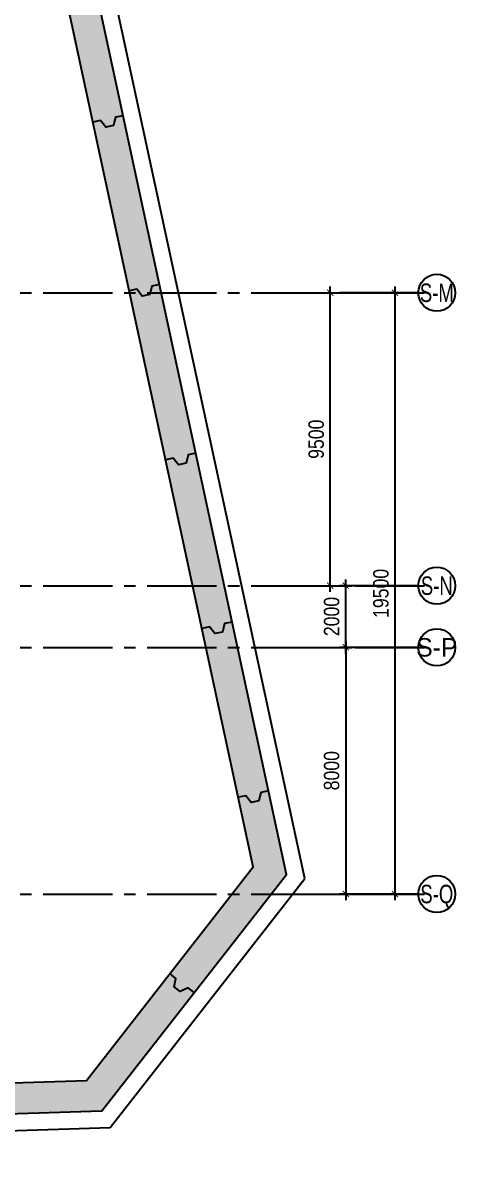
# Model space of a CAD drawing. Header units: millimetres. Extents: x -1534340 to 1713810, y -1348191 to 1114081.
# Drawn here: x 977295 to 991357, y -509501 to -472359 of the extents above; entities that cross this region are included whole.
import ezdxf
from ezdxf.enums import TextEntityAlignment as Align
from ezdxf.xclip import XClip

# ---------------------------------------------------------------- set-up
doc = ezdxf.new("R2010")
doc.units = ezdxf.units.MM
doc.header["$LTSCALE"] = 100
doc.header["$XCLIPFRAME"] = 0
doc.header["$PDMODE"] = 32
doc.header["$PDSIZE"] = 2.5
doc.linetypes.add('CENTER2', pattern=[1.125, 0.75, -0.125, 0.125, -0.125])
doc.linetypes.add('Xref_ST_MBDV Cot vach 30.7.2022$0$DASHDOT', pattern=[1, 0.5, -0.25, 0, -0.25])
for name, color, linetype in [('ccu12-Truc', 13, 'CENTER2'), ('KT-Dim', 8, 'Continuous'), ('Xref_ST_MBDV Cot vach 30.7.2022$0$Xref_ST_MBDV Cot vach 30.7.2022|Xref_ST_MBDV Cot vach 30.7.2022|Xref_ST_MBDV Cot vach 30.7.2022|Xref_ST_MBDV Cot vach 30.7.2022|A-CORE-OTLN', 2, 'Continuous'), ('Xref_ST_MBDV Cot vach 30.7.2022$0$Xref_ST_MBDV Cot vach 30.7.2022|Xref_ST_MBDV Cot vach 30.7.2022|Xref_ST_MBDV Cot vach 30.7.2022|Xref_ST_MBDV Cot vach 30.7.2022|A-WALL-PATT', 251, 'Continuous'), ('Xref_ST_MBDV Cot vach 30.7.2022$0$Xref_ST_MBDV Cot vach 30.7.2022|Xref_ST_MBDV Cot vach 30.7.2022|Xref_ST_MBDV Cot vach 30.7.2022|Xref_ST_MBDV Cot vach 30.7.2022|ccu12-Thay', 7, 'Continuous'), ('Xref_ST_MBDV Cot vach 30.7.2022$0$Xref_ST_MBDV Cot vach 30.7.2022|Xref_ST_MBDV Cot vach 30.7.2022|Xref_ST_MBDV Cot vach 30.7.2022|Xref_ST_MBDV Cot vach 30.7.2022|Site_plot line', 1, 'Xref_ST_MBDV Cot vach 30.7.2022$0$DASHDOT'), ('Xref_ST_MBDV Cot vach 30.7.2022|Xref_ST_MBDV Cot vach 30.7.2022|Xref_ST_MBDV Cot vach 30.7.2022|Xref_ST_MBDV Cot vach 30.7.2022|A-GRID-SYM', 50, 'Continuous')]:
    doc.layers.add(name, color=color, linetype=linetype)
doc.styles.add('Arial Narrow', font='ARIALN.TTF')
doc.styles.add('HBA-Text', font='GOTHIC.TTF')
doc.dimstyles.new('ccu12-200', dxfattribs={"dimscale": 200, "dimtxt": 2.5, "dimasz": 1, "dimexe": 1, "dimexo": 2, "dimgap": 1, "dimtad": 1, "dimdec": 0, "dimrnd": 5, "dimdsep": 46, "dimtxsty": 'Arial Narrow', "dimblk": 'ARCHTICK', "dimcen": -1, "dimdle": 1, "dimclrd": 256, "dimclre": 256, "dimclrt": 3, "dimadec": 0, "dimazin": 2, "dimtfac": 0.1, "dimtdec": 0, "dimtmove": 0, "dimatfit": 1, "dimldrblk": 'ARCHTICK', "dimfxl": 1, "dimtvp": 0.8333333333333334, "dimtolj": 1, "dimtzin": 12, "dimarcsym": 0})

# ---------------------------------------------------------------- blocks, each defined once
blk = doc.blocks.new('Xref_ST_MBDV Cot vach 30.7.2022$0$Tuong Vay01-flat-1')
at = {"layer": 'Xref_ST_MBDV Cot vach 30.7.2022$0$Xref_ST_MBDV Cot vach 30.7.2022|Xref_ST_MBDV Cot vach 30.7.2022|Xref_ST_MBDV Cot vach 30.7.2022|Xref_ST_MBDV Cot vach 30.7.2022|A-WALL-PATT'}
h = blk.add_hatch(dxfattribs=at)
h.set_pattern_fill('ACET-2D-VATLIEU04', color=256, scale=50, pattern_type=2)
h.set_pattern_definition([(49.99999999999999, (-11139561.83942936, -1407213.44759845), (-225.902473859489, 189.5546824974008), [37.49999998626113, -412.4999998488724]), (355, (-11139561.83942936, -1407213.44759845), (32.12721218541265, 367.2157156157773), [29.99999999490911, -329.9999999440002]), (100.4514, (-11139531.95358936, -1407216.06226845), (-341.2315265778452, -62.9441868767608), [31.87009499667636, -350.57105596344]), (46.18420000000001, (-11139561.83942936, -1407113.44759845), (-319.1804974675179, 306.2520974436775), [56.24999996954708, -618.749999665018]), (96.6356, (-11139517.37105686, -1407120.34425195), (-516.9959221575409, -60.14402179722674), [47.80514400473094, -525.8565000520404]), (351.1842, (-11139561.83942936, -1407113.44759845), (84.74077420309186, 546.3954293043353), [45.00000000792112, -495.0000000871323]), (21, (-11139511.83942936, -1407138.44759845), (-105.6808218676597, 275.3079533968121), [37.49999999934682, -412.499999992815]), (326.0000000000001, (-11139511.83942936, -1407138.44759845), (206.1288045682013, 305.5985201385338), [30.00000001746614, -330.0000001921275]), (71.4514, (-11139486.96831286, -1407155.22340145), (-328.9637652803212, 110.3801005582791), [31.87009499870726, -350.5710559857798]), (37.50000000000001, (-11139561.83942936, -1407213.44759845), (-78.13452938385308, 101.8269011885859), [0, -325.9999998517854, 0, -334.9999998476936, 0, -331.2499998493985]), (7.499999999999999, (-11139561.83942936, -1407213.44759845), (-23.27934638224542, 176.8241910238285), [0, -191.0000000278261, 0, -318.5000000464012, 0, -126.2500000183929]), (327.5, (-11139673.33942936, -1407213.44759845), (71.94441751949489, 112.9301145330537), [0, -125.0000000614986, 0, -390.0000001918756, 0, -517.5000002546042]), (317.5, (-11139723.33942936, -1407213.44759845), (158.0205495897681, 172.4491691102739), [0, -162.4999999478019, 0, -258.9999999168043, 0, -367.4999998819521]), (45, (-11139561.83942936, -1407213.44759845), (-150.2601910028607, 150.2601910026278), []), (45, (-11139561.83942936, -1407152.19759845), (-150.2601910028607, 150.2601910026278), [])])
h.paths.add_polyline_path([(-82665.42454257607, -118500.0088302612), (-81837.41861176863, -121132.0343658989), (-80902.71611081436, -123728.0834242017), (-79862.87874617614, -126283.8385967175), (-78719.63840653747, -128795.0430432414), (-77474.89874527603, -131257.5152608277), (-76130.7324262727, -133667.1548922951), (-74689.37767251953, -136019.9495540815), (-73153.2345392555, -138311.981517314), (-71524.86091735773, -140539.4342316107), (-69806.96827445179, -142698.5986796832), (-68002.4171395041, -144785.8795539467), (-66114.21234000102, -146797.8012427511), (-64145.497998368, -148731.0136179249), (-62099.55229647644, -150582.2976132843), (-59979.78201714717, -152348.5705846979), (-57789.71687134914, -154026.8914431464), (-55533.00362077914, -155614.4655520306), (-53213.40000534989, -157108.6493807235), (-50834.76848621853, -158506.954906286), (-48401.06981415115, -159807.0537564463), (-45916.35643433966, -161006.7810866404), (-43384.76573854871, -162104.1391847725), (-40810.51317570359, -163097.3007977149), (-38197.88523275405, -163984.6121738681), (-35551.23229684308, -164764.5958169776), (-32874.96141154505, -165435.9529462866), (-30173.5289383363, -165997.5656592443), (-27451.44813587703, -166448.4963081502), (-24701.85157574899, -166789.3238736566), (-4396.734290909022, -168938.2567786218), (36420.01678077132, -167648.2249503911), (41836.4863632936, -160718.6374020646), (12445.38596707024, -24367.66042796941), (8472.910947457654, -9248.974452903174), (-4718.707271176856, -5521.400683149928), (-10557.45827306993, -9946.818014640827), (-34021.18647153303, -27848.24941525888), (-39776.65152562223, -32008.57135346811), (-41248.85870469548, -35293.77142358455), (-45787.31564925052, -38574.38242801698), (-49368.4870454669, -38942.00303377653), (-57644.18705056235, -44924.06981060421), (-59844.65461433306, -46601.45355761005), (-61968.93197572604, -48362.30333496258), (-64019.60134904832, -50208.3517090485), (-65993.2459566202, -52136.53199238679), (-67886.59205765836, -54143.61763671576), (-69696.47008413821, -56226.27801198442), (-71419.8706161473, -58381.05012253253), (-73053.93764149398, -60604.33085121214), (-74595.93274202198, -62892.42844269238), (-76043.29574720934, -65241.53179885377), (-77393.615911806, -67647.72832025355), (-78644.64476583898, -70107.01135663176), (-79794.29917307012, -72615.28586126259), (-80840.66479975358, -75168.37520986283), (-81781.99930225872, -77762.02815519366), (-82616.73522835784, -80391.9259061541), (-83343.48262714595, -83053.68931881292), (-83961.03136360087, -85742.88618860021), (-84468.3531336058, -88455.03863057657), (-84864.60300002433, -91185.62932156771), (-85149.1148865223, -93930.11565387133), (-85321.41487544402, -96683.60341540864), (-85381.30445068702, -99529.50948559865), (-85328.50406530127, -102200.8374458619), (-85163.21024433896, -104955.3926120612), (-84885.69993967563, -107700.5945179402), (-84496.42936686985, -110432.1923394061), (-83996.04728951491, -113145.6335586284), (-83385.3738030456, -115836.3975027683)], flags=16)
h.paths.add_polyline_path([(-83625.45879450254, -118780.6341908188), (-82785.20518665202, -121451.592054751), (-81836.67593448795, -124086.0436255364), (-80781.45706173405, -126679.6041032514), (-79621.30565389246, -129227.9548506811), (-78358.15352366865, -131726.8525110248), (-76994.10399421491, -134172.1360737709), (-75531.42839684151, -136559.7338032422), (-73972.56228888594, -138885.6700187323), (-72320.10139823705, -141146.0717144171), (-70576.79730102606, -143337.1750085717), (-68745.55283991061, -145455.3314108832), (-66829.41729043424, -147497.0138977058), (-64831.58128353581, -149458.8227850739), (-62755.37149274349, -151337.4913895966), (-60604.24509477988, -153129.8914679771), (-58381.7840128839, -154833.0384259534), (-56091.68895242736, -156444.0962880657), (-53737.77323871478, -157960.3824199464), (-51323.95646727085, -159379.3719952791), (-48854.25797718205, -160698.7021999834), (-46332.79015832208, -161916.1761666269), (-43763.75160367042, -163029.7666325136), (-41151.42011806555, -164037.6193153583), (-38500.14559506811, -164938.0560009221), (-35814.34277378954, -165729.5773374715), (-33098.48388773762, -166410.8653324069), (-30357.09121792205, -166980.7855469028), (-27594.72956264392, -167438.3889849058), (-24815.98988816142, -167782.8289991841), (-4433.735052675009, -169939.9255319908), (36919.56229590811, -168632.9359166666), (42912.68845487945, -160965.5998827359), (13418.22973546013, -24135.12373521132), (9294.838300889242, -8442.070929647249), (-4925.935208282433, -4423.687328800617), (-11162.76267831214, -9150.82235655561), (-34617.47974592447, -27045.37879939191), (-40579.63196872547, -31355.10398377781), (-42051.83914779872, -34640.30405389448), (-46155.98199344426, -37606.97231750819), (-49737.15338966064, -37974.59292326774), (-58240.31235744618, -44121.0777798905), (-60467.11885703541, -45818.53930653841), (-62622.81900685839, -47605.43596977205), (-64703.8232677374, -49478.79233927629), (-66706.66158131324, -51435.49383058609), (-68628.013630962, -53472.26783320424), (-70464.66541309468, -55585.73726807744), (-72213.55809716694, -57772.38228180911), (-73871.79587351345, -60028.54927773564), (-75436.60120790266, -62350.49395546387), (-76905.37393212318, -64734.34577669739), (-78275.66833624989, -67176.13529814105), (-79545.20269040763, -69671.7966022063), (-80711.86304414831, -72217.17406733404), (-81773.70674647763, -74808.02928769216), (-82728.96568063274, -77440.04813065287), (-83576.04920824617, -80108.84792049509), (-84313.5468179807, -82809.98473610263), (-84940.23047422245, -85538.9608107484), (-85455.05666192248, -88291.23202148662), (-85857.16812421381, -91062.21545574092), (-86145.88844638877, -93847.29761108034), (-86320.75738810934, -96641.83923533), (-86381.51240370423, -99528.87035845965), (-86327.91179009154, -102240.684236032), (-86160.19218073785, -105035.6641918905), (-85878.57688103244, -107821.473743778), (-85483.548480995, -110593.4755141111), (-84975.76463904232, -113347.0545681345), (-84356.0573821161, -116077.6233250971)])
at = {"layer": 'Xref_ST_MBDV Cot vach 30.7.2022$0$Xref_ST_MBDV Cot vach 30.7.2022|Xref_ST_MBDV Cot vach 30.7.2022|Xref_ST_MBDV Cot vach 30.7.2022|Xref_ST_MBDV Cot vach 30.7.2022|A-CORE-OTLN', "color": 6}
for points in [[(-4433.735052675009, -169939.9255319908), (36919.56229590811, -168632.9359166666), (42912.68845487945, -160965.5998827359), (13418.22973546013, -24135.12373521132)], [(-4396.734290909022, -168938.2567786218), (36420.01678077132, -167648.2249503911), (41836.4863632936, -160718.6374020646), (12445.38596707024, -24367.66042796941)]]:
    blk.add_lwpolyline(points, dxfattribs=at)
at = {"layer": 'Xref_ST_MBDV Cot vach 30.7.2022$0$Xref_ST_MBDV Cot vach 30.7.2022|Xref_ST_MBDV Cot vach 30.7.2022|Xref_ST_MBDV Cot vach 30.7.2022|Xref_ST_MBDV Cot vach 30.7.2022|ccu12-Thay', "ltscale": 10}
for points in [[(37608.31311465055, -136357.5807841818), (37364.08968456648, -136410.2243039578), (37294.52850202285, -136681.1316346235), (37049.97816447169, -136733.8456208564), (36874.98900946416, -136515.6522764217), (36630.76557938196, -136568.2957961957)], [(38788.31718192622, -141831.8469816926), (38544.09375184216, -141884.4905014685), (38474.53256929852, -142155.3978321343), (38229.98223174736, -142208.1118183671), (38054.99307673983, -141989.9184739324), (37810.76964665763, -142042.5619937065)], [(39968.32124920376, -147306.1131792036), (39724.09781911969, -147358.7566989795), (39654.53663657606, -147629.6640296453), (39409.98629902489, -147682.3780158781), (39234.99714401737, -147464.1846714434), (38990.77371393517, -147516.8281912175)], [(41148.32531648129, -152780.3793767144), (40904.10188639723, -152833.0228964903), (40834.54070385359, -153103.930227156), (40589.99036630243, -153156.6442133889), (40415.0012112949, -152938.4508689542), (40170.7777812127, -152991.0943887283)], [(42328.32938375883, -158254.6455742251), (42084.10595367476, -158307.2890940011), (42014.54477113113, -158578.1964246668), (41769.99443357997, -158630.9104108997), (41595.00527857244, -158412.7170664649), (41350.78184849024, -158465.360586239)], [(39916.12537539378, -164799.2678997018), (39719.28866332956, -164645.41169164), (39466.67641484924, -164765.4808044177), (39269.57622523233, -164611.4186507449), (39325.08828409761, -164337.2873842926), (39128.25157203153, -164183.4311762289)]]:
    blk.add_lwpolyline(points, dxfattribs=at)
at = {"layer": 'Xref_ST_MBDV Cot vach 30.7.2022$0$Xref_ST_MBDV Cot vach 30.7.2022|Xref_ST_MBDV Cot vach 30.7.2022|Xref_ST_MBDV Cot vach 30.7.2022|Xref_ST_MBDV Cot vach 30.7.2022|Site_plot line', "ltscale": 5000}
for p, q in [((43504.5996052511, -161101.4292471041), (13953.29380807281, -24007.22855418688)), ((37194.31232923269, -169174.5269481181), (43504.5996052511, -161101.4292471041)), ((-4454.085471644998, -170490.8433463438), (37194.31232923269, -169174.5269481181))]:
    blk.add_line(p, q, dxfattribs=at)
blk = doc.blocks.new('GRID-SYM-flat-83')
at = {"layer": 'Xref_ST_MBDV Cot vach 30.7.2022|Xref_ST_MBDV Cot vach 30.7.2022|Xref_ST_MBDV Cot vach 30.7.2022|Xref_ST_MBDV Cot vach 30.7.2022|A-GRID-SYM'}
blk.add_ellipse((0, 0), major_axis=(-899.9839282080502, 5.37856553410893), ratio=1, dxfattribs=at)
at = {"layer": 'Xref_ST_MBDV Cot vach 30.7.2022|Xref_ST_MBDV Cot vach 30.7.2022|Xref_ST_MBDV Cot vach 30.7.2022|Xref_ST_MBDV Cot vach 30.7.2022|A-GRID-SYM', "style": 'HBA-Text'}
blk.add_attdef('GRID', text='', height=900.0000000000003, rotation=359.6302510781834, dxfattribs=at).set_placement((7.113495670384687e-20, 1.190286096938727e-17, 3.982135654073748e-07), align=Align.MIDDLE_CENTER)
blk = doc.blocks.new('GRID-SYM-flat-84')
at = {"layer": 'Xref_ST_MBDV Cot vach 30.7.2022|Xref_ST_MBDV Cot vach 30.7.2022|Xref_ST_MBDV Cot vach 30.7.2022|Xref_ST_MBDV Cot vach 30.7.2022|A-GRID-SYM'}
blk.add_ellipse((0, 0), major_axis=(-899.9839282080502, 5.37856553410893), ratio=1, dxfattribs=at)
at = {"layer": 'Xref_ST_MBDV Cot vach 30.7.2022|Xref_ST_MBDV Cot vach 30.7.2022|Xref_ST_MBDV Cot vach 30.7.2022|Xref_ST_MBDV Cot vach 30.7.2022|A-GRID-SYM', "style": 'HBA-Text'}
blk.add_attdef('GRID', text='', height=900.0000000000003, rotation=359.6302510781834, dxfattribs=at).set_placement((2.025799344252252e-20, 3.389726944925022e-18, 1.134042694414104e-07), align=Align.MIDDLE_CENTER)
blk = doc.blocks.new('GRID-SYM-flat-85')
at = {"layer": 'Xref_ST_MBDV Cot vach 30.7.2022|Xref_ST_MBDV Cot vach 30.7.2022|Xref_ST_MBDV Cot vach 30.7.2022|Xref_ST_MBDV Cot vach 30.7.2022|A-GRID-SYM'}
blk.add_ellipse((0, 0), major_axis=(-899.9839282080502, 5.37856553410893), ratio=1, dxfattribs=at)
at = {"layer": 'Xref_ST_MBDV Cot vach 30.7.2022|Xref_ST_MBDV Cot vach 30.7.2022|Xref_ST_MBDV Cot vach 30.7.2022|Xref_ST_MBDV Cot vach 30.7.2022|A-GRID-SYM', "style": 'HBA-Text'}
blk.add_attdef('GRID', text='', height=900.0000000000003, rotation=359.630251078169, dxfattribs=at).set_placement((9.578760419288606e-21, 1.60279360265213e-18, 5.362191130063174e-08), align=Align.MIDDLE_CENTER)
blk = doc.blocks.new('GRID-SYM-flat-86')
at = {"layer": 'Xref_ST_MBDV Cot vach 30.7.2022|Xref_ST_MBDV Cot vach 30.7.2022|Xref_ST_MBDV Cot vach 30.7.2022|Xref_ST_MBDV Cot vach 30.7.2022|A-GRID-SYM'}
blk.add_ellipse((0, 0), major_axis=(-899.9839282080502, 5.37856553410893), ratio=1, dxfattribs=at)
at = {"layer": 'Xref_ST_MBDV Cot vach 30.7.2022|Xref_ST_MBDV Cot vach 30.7.2022|Xref_ST_MBDV Cot vach 30.7.2022|Xref_ST_MBDV Cot vach 30.7.2022|A-GRID-SYM', "style": 'HBA-Text'}
blk.add_attdef('GRID', text='', height=900.0000000000003, rotation=359.6302510781834, dxfattribs=at).set_placement((-3.313819860899584e-20, -5.54494427347405e-18, -1.855076720465948e-07), align=Align.MIDDLE_CENTER)
blk = doc.blocks.new('_ARCHTICK')
at = {"color": 0, "linetype": 'ByBlock', "const_width": 0.15}
blk.add_lwpolyline([(-0.5, -0.5), (0.5, 0.5)], dxfattribs=at)
blk = doc.blocks.new('*D1145')
at = {"layer": 'Defpoints', "color": 0, "transparency": 16777216}
for p in [(420808.1932698449, -72696.27179369514), (420808.1932698449, -92196.27179369555), (424766.3851447776, -92196.27179369555)]:
    blk.add_point(p, dxfattribs=at)
at = {"layer": 'KT-Dim', "lineweight": -2, "transparency": 16777216}
for p, q in [((421208.1932698449, -72696.27179369514), (424966.3851447776, -72696.27179369514)), ((424766.3851447776, -72496.27179369514), (424766.3851447776, -92396.27179369555)), ((421208.1932698449, -92196.27179369555), (424966.3851447776, -92196.27179369555))]:
    blk.add_line(p, q, dxfattribs=at)
at = {"layer": 'KT-Dim', "lineweight": -2, "transparency": 16777216, "xscale": 200, "yscale": 200, "zscale": 200}
for p, rotation in [((424766.3851447776, -72696.27179369514), 90), ((424766.3851447776, -92196.27179369555), 270)]:
    blk.add_blockref('_ARCHTICK', p, dxfattribs=dict(at, rotation=rotation))
at = {"layer": 'KT-Dim', "color": 3, "transparency": 16777216, "insert": (424311.0986509167, -82446.27179369544), "char_height": 500, "attachment_point": 5, "rotation": 90, "style": 'Arial Narrow'}
blk.add_mtext('\\A1;19500', dxfattribs=at)
blk = doc.blocks.new('*D1146')
at = {"layer": 'Defpoints', "color": 0, "transparency": 16777216}
for p in [(420808.1932698449, -84196.27186136894), (420808.1932698449, -92196.27179369555), (423166.3851447776, -92196.27179369555)]:
    blk.add_point(p, dxfattribs=at)
at = {"layer": 'KT-Dim', "lineweight": -2, "transparency": 16777216}
for p, q in [((421208.1932698449, -84196.27186136894), (423366.3851447776, -84196.27186136894)), ((423166.3851447776, -83996.27186136894), (423166.3851447776, -92396.27179369555)), ((421208.1932698449, -92196.27179369555), (423366.3851447776, -92196.27179369555))]:
    blk.add_line(p, q, dxfattribs=at)
at = {"layer": 'KT-Dim', "lineweight": -2, "transparency": 16777216, "xscale": 200, "yscale": 200, "zscale": 200}
for p, rotation in [((423166.3851447776, -84196.27186136894), 90), ((423166.3851447776, -92196.27179369555), 270)]:
    blk.add_blockref('_ARCHTICK', p, dxfattribs=dict(at, rotation=rotation))
at = {"layer": 'KT-Dim', "color": 3, "transparency": 16777216, "insert": (422711.0986509167, -88196.27182753234), "char_height": 500, "attachment_point": 5, "rotation": 90, "style": 'Arial Narrow'}
blk.add_mtext('\\A1;8000', dxfattribs=at)
blk = doc.blocks.new('*D1105')
at = {"layer": 'Defpoints', "color": 0, "transparency": 16777216}
for p in [(420308.068988459, -82196.27186136981), (423166.3851447753, -82196.27186136981), (420808.1932698449, -84196.27186136894)]:
    blk.add_point(p, dxfattribs=at)
at = {"layer": 'KT-Dim', "lineweight": -2, "transparency": 16777216}
for p, q in [((423166.3851447753, -84396.27186136894), (423166.3851447753, -81996.27186136981)), ((420708.068988459, -82196.27186136981), (423366.3851447753, -82196.27186136981)), ((421208.1932698449, -84196.27186136894), (423366.3851447753, -84196.27186136894))]:
    blk.add_line(p, q, dxfattribs=at)
at = {"layer": 'KT-Dim', "lineweight": -2, "transparency": 16777216, "xscale": 200, "yscale": 200, "zscale": 200}
for p, rotation in [((423166.3851447753, -82196.27186136981), 90), ((423166.3851447753, -84196.27186136894), 270)]:
    blk.add_blockref('_ARCHTICK', p, dxfattribs=dict(at, rotation=rotation))
at = {"layer": 'KT-Dim', "color": 3, "transparency": 16777216, "insert": (422711.0986509143, -83196.27186136947), "char_height": 500, "attachment_point": 5, "rotation": 90, "style": 'Arial Narrow'}
blk.add_mtext('\\A1;2000', dxfattribs=at)
blk = doc.blocks.new('*D1106')
at = {"layer": 'Defpoints', "color": 0, "transparency": 16777216}
for p in [(420308.068988459, -72696.27186137022), (422666.2608493464, -72696.27186137022), (420308.068988459, -82196.27186136987)]:
    blk.add_point(p, dxfattribs=at)
at = {"layer": 'KT-Dim', "lineweight": -2, "transparency": 16777216}
for p, q in [((420708.068988459, -72696.27186137022), (422866.2608493464, -72696.27186137022)), ((422666.2608493464, -82396.27186136987), (422666.2608493464, -72496.27186137022)), ((420708.068988459, -82196.27186136987), (422866.2608493464, -82196.27186136987))]:
    blk.add_line(p, q, dxfattribs=at)
at = {"layer": 'KT-Dim', "lineweight": -2, "transparency": 16777216, "xscale": 200, "yscale": 200, "zscale": 200}
for p, rotation in [((422666.2608493464, -72696.27186137022), 90), ((422666.2608493464, -82196.27186136987), 270)]:
    blk.add_blockref('_ARCHTICK', p, dxfattribs=dict(at, rotation=rotation))
at = {"layer": 'KT-Dim', "color": 3, "transparency": 16777216, "insert": (422210.9743554855, -77446.27186137014), "char_height": 500, "attachment_point": 5, "rotation": 90, "style": 'Arial Narrow'}
blk.add_mtext('\\A1;9500', dxfattribs=at)
blk = doc.blocks.new('Grid-ST-flat-3')
at = {"layer": 'ccu12-Truc', "ltscale": 30}
for p, q in [((366096.2468389631, -72696.27186137123), (425824.0468604062, -72696.27186137007)), ((366096.2468389794, -82196.27186137065), (425824.0468603973, -82196.27186136972)), ((366096.2468389806, -84196.27186137141), (425824.046860399, -84196.27186136867)), ((366096.2468389729, -92196.27186136931), (425824.0468604038, -92196.27186137077))]:
    blk.add_line(p, q, dxfattribs=at)
at = {"layer": 'KT-Dim'}
for p, q in [((425524.0424615133, -72696.27192904626), (422966.3822543479, -72696.27210864075)), ((425524.0446045718, -82196.27168177534), (422966.3843973984, -82196.27186136984)), ((425524.0442661839, -82196.2716817765), (422966.3862020941, -82196.27186137054)), ((425524.0468603987, -84196.27192904486), (422966.3848485611, -84196.27210863977)), ((425524.0468604066, -84196.27168177709), (422966.3866532627, -84196.27186137158)), ((425524.0468604069, -92196.27192904195), (422966.3866532354, -92196.2721086365))]:
    blk.add_line(p, q, dxfattribs=at)
ref = blk.add_blockref('GRID-SYM-flat-83', (426124.0424344335, -72696.45219530782), dxfattribs=dict(at, xscale=0.6666666666666665, yscale=0.6666666666666665, zscale=0.6666666666666665, rotation=0.325197994598278))
ref.add_attrib('GRID', 'S-M', dxfattribs={"layer": 'Xref_ST_MBDV Cot vach 30.7.2022|Xref_ST_MBDV Cot vach 30.7.2022|Xref_ST_MBDV Cot vach 30.7.2022|Xref_ST_MBDV Cot vach 30.7.2022|A-GRID-SYM', "height": 600, "style": 'HBA-Text', "width": 0.75}).set_placement((426124.0424344335, -72696.45219530782), align=Align.MIDDLE_CENTER)
ref = blk.add_blockref('GRID-SYM-flat-84', (426124.044239104, -82196.45194803801), dxfattribs=dict(at, xscale=0.6666666666666665, yscale=0.6666666666666665, zscale=0.6666666666666665, rotation=0.325197994598278))
ref.add_attrib('GRID', 'S-N', dxfattribs={"layer": 'Xref_ST_MBDV Cot vach 30.7.2022|Xref_ST_MBDV Cot vach 30.7.2022|Xref_ST_MBDV Cot vach 30.7.2022|Xref_ST_MBDV Cot vach 30.7.2022|A-GRID-SYM', "height": 600, "style": 'HBA-Text', "width": 0.75}).set_placement((426124.044239104, -82196.45194803801), align=Align.MIDDLE_CENTER)
at = {"layer": 'KT-Dim', "xscale": 0.6666666666666665, "yscale": 0.6666666666666665, "zscale": 0.6666666666666665, "rotation": 0.325197994598278}
blk.add_blockref('GRID-SYM-flat-85', (426124.0468333187, -84196.45219530637), dxfattribs=at).add_auto_attribs({'GRID': 'S-P'})
at = {"layer": 'KT-Dim'}
ref = blk.add_blockref('GRID-SYM-flat-86', (426124.046833327, -92196.45219530351), dxfattribs=dict(at, xscale=0.6666666666666665, yscale=0.6666666666666665, zscale=0.6666666666666665, rotation=0.325197994598278))
ref.add_attrib('GRID', 'S-Q', dxfattribs={"layer": 'Xref_ST_MBDV Cot vach 30.7.2022|Xref_ST_MBDV Cot vach 30.7.2022|Xref_ST_MBDV Cot vach 30.7.2022|Xref_ST_MBDV Cot vach 30.7.2022|A-GRID-SYM', "height": 600, "style": 'HBA-Text', "width": 0.75}).set_placement((426124.046833327, -92196.45219530351), align=Align.MIDDLE_CENTER)
dim = blk.add_linear_dim(base=(422666.2608493465, -72696.27186137019), p1=(420308.0689884588, -82196.27186136981), p2=(420308.0689884588, -72696.27186137016), angle=90, dimstyle='ccu12-200', dxfattribs=at)
dim.commit()
dim.dimension.update_dxf_attribs({"geometry": '*D1106', "text_midpoint": (422210.9743554855, -77446.27186137011), "insert": (5.820766091346741e-11, 2.91038304567337e-11)})
for base, p1, p2, picture, middle in [((424766.3851447776, -92196.27179369555), (420808.1932698446, -72696.27179369511), (420808.1932698446, -92196.27179369552), '*D1145', (424311.0986509167, -82446.27179369544)), ((423166.3851447753, -82196.27186136981), (420808.1932698446, -84196.2718613689), (420308.0689884587, -82196.27186136978), '*D1105', (422711.0986509143, -83196.27186136947)), ((423166.3851447776, -92196.27179369555), (420808.1932698446, -84196.2718613689), (420808.1932698446, -92196.27179369552), '*D1146', (422711.0986509167, -88196.27182753234))]:
    dim = blk.add_linear_dim(base=base, p1=p1, p2=p2, angle=90, dimstyle='ccu12-200', dxfattribs=at)
    dim.commit()
    dim.dimension.update_dxf_attribs({"geometry": picture, "text_midpoint": middle})

msp = doc.modelspace()

# ---------------------------------------------------------------- block references
ref = msp.add_blockref('Xref_ST_MBDV Cot vach 30.7.2022$0$Tuong Vay01-flat-1', (942937.7587098863, -339010.0912266203))
XClip(ref).set_block_clipping_path([(-91541.67363452361, -190955.66829734467), (52438.32550173579, -76158.0499385341)])
msp.add_blockref('Grid-ST-flat-3', (564606.1853842187, -408415.083977497))

doc.saveas('drawing.dxf')
